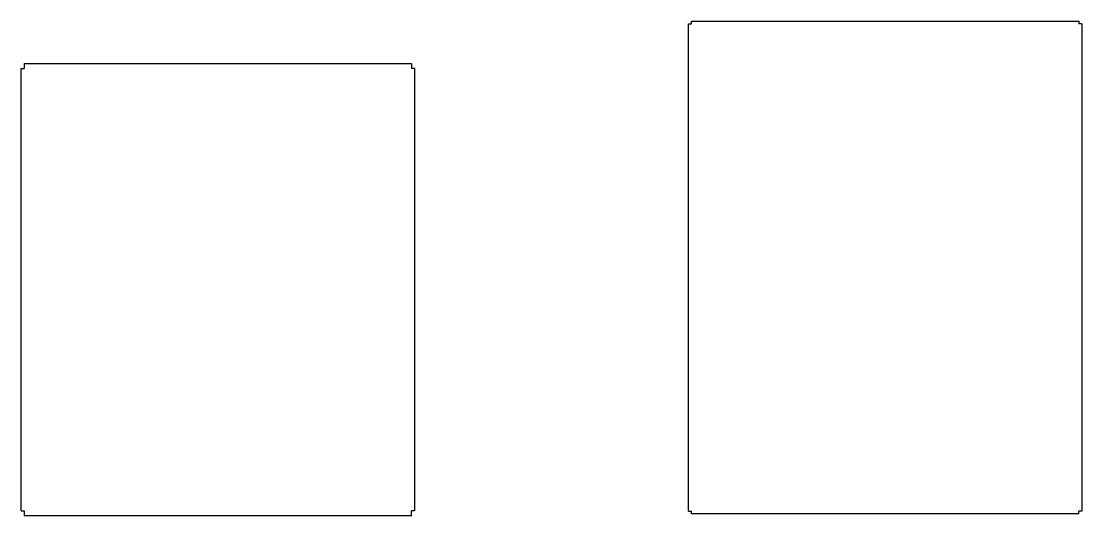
# Model space of a CAD drawing. Header units: inches. Extents: x 141 to 2374, y -6 to 1038.
# Drawn here: x 1320 to 2374, y -6 to 486 of the extents above; entities that cross this region are included whole.
import ezdxf

# ---------------------------------------------------------------- set-up
doc = ezdxf.new("R2010")
doc.units = ezdxf.units.IN
doc.header["$MEASUREMENT"] = 0
doc.linetypes.add('Continuous2', pattern=[0])

msp = doc.modelspace()

# ---------------------------------------------------------------- linework, layer by layer
at = {"color": 3, "linetype": 'Continuous2', "lineweight": -3, "true_color": 0x00ff00}
for p, q in [((1986, 486), (2371, 486)), ((1986, 483.5), (1986, 486)), ((2371, 486), (2371, 483.5)), ((1983, 483.5), (1986, 483.5)), ((1983, -1.5), (1983, 483.5)), ((2374, 483.5), (2371, 483.5)), ((2374, 483.5), (2374, -1.5)), ((1322.9, 444), (1707.9, 444)), ((1322.9, 444), (1322.9, 439)), ((1707.9, 444), (1707.9, 439)), ((1319.9, 439), (1322.9, 439)), ((1319.9, -1), (1319.9, 439)), ((1710.9, 439), (1707.9, 439)), ((1710.9, 439), (1710.9, -1)), ((1319.9, -1), (1322.9, -1)), ((1322.9, -1), (1322.9, -6)), ((1707.9, -6), (1322.9, -6)), ((1710.9, -1), (1707.9, -1)), ((1707.9, -6), (1707.9, -1)), ((1983, -1.5), (1986, -1.5)), ((1986, -4), (1986, -1.5)), ((2371, -4), (1986, -4)), ((2374, -1.5), (2371, -1.5)), ((2371, -4), (2371, -1.5))]:
    msp.add_line(p, q, dxfattribs=at)

doc.saveas('drawing.dxf')
